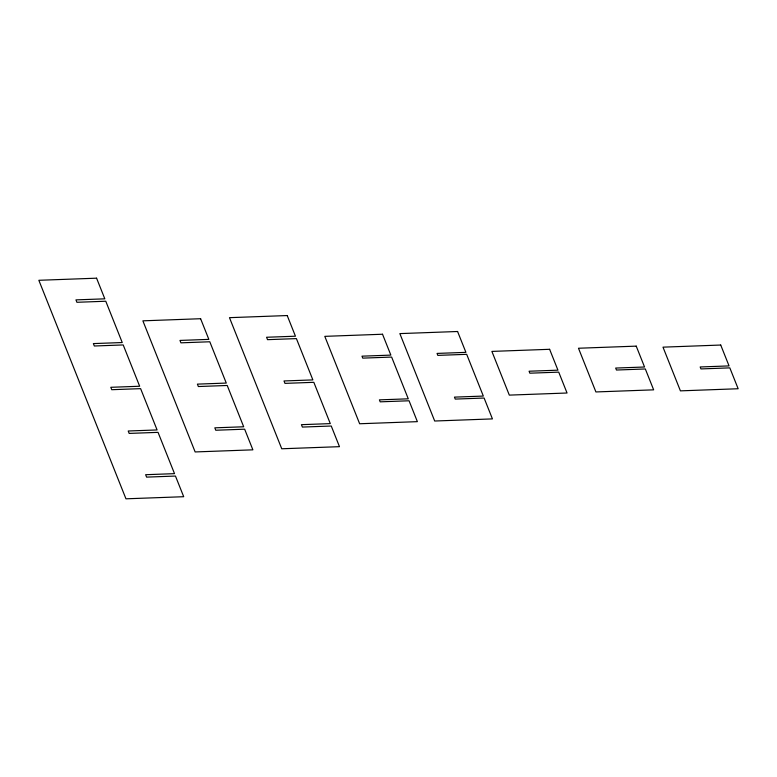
<?xml version="1.0" encoding="UTF-8"?>
<svg xmlns="http://www.w3.org/2000/svg" width="777" height="777" viewBox="0 0 777 777"><rect width="100%" height="100%" fill="white"/><g stroke="black" fill="none" stroke-linecap="round" stroke-linejoin="round"><path stroke-width="1.17" d="M96.581 278.185L38.85 280.293L125.961 498.815L183.702 496.707L175.466 476.058L146.6 477.117L145.639 474.708L174.514 473.649L158.042 432.352L129.176 433.411L128.215 431.002L157.09 429.943L140.618 388.646L111.752 389.704L110.8 387.296L139.666 386.247L123.203 344.939L94.328 345.998L93.376 343.589L122.242 342.54L105.779 301.233L76.913 302.292L75.952 299.883L104.817 298.834L96.581 278.185M200.612 318.716L142.881 320.833L195.144 451.942L252.884 449.834L244.648 429.186L215.783 430.244L214.821 427.836L243.687 426.777L227.224 385.479L198.358 386.538L197.397 384.129L226.272 383.071L209.8 341.773L180.934 342.832L179.973 340.423L208.848 339.374L200.612 318.716M287.218 315.549L229.477 317.667L281.75 448.776L339.481 446.668L331.255 426.019L302.389 427.068L301.427 424.669L330.293 423.611L313.83 382.313L284.965 383.372L284.003 380.963L312.869 379.904L296.406 338.607L267.541 339.666L266.579 337.257L295.445 336.208L287.218 315.549M382.527 334.236L324.796 336.354L359.644 423.756L417.375 421.649L409.061 400.777L380.186 401.835L379.409 399.864L408.275 398.815L391.637 357.07L362.762 358.129L361.985 356.167L390.85 355.108L382.527 334.236M457.585 331.497L399.854 333.605L434.693 421.017L492.433 418.9L484.11 398.038L455.244 399.087L454.458 397.125L483.333 396.066L466.686 354.331L437.82 355.38L437.043 353.418L465.909 352.36L457.585 331.497M549.621 349.3L491.89 351.408L509.314 395.114L567.045 393.007L558.731 372.134L529.856 373.193L529.079 371.221L557.944 370.173L549.621 349.3M636.227 346.134L578.486 348.242L595.91 391.948L653.651 389.84L645.328 368.968L616.462 370.027L615.675 368.055L644.551 367.006L636.227 346.134M720.726 345.037L662.995 347.154L680.419 390.86L738.15 388.743L729.826 367.871L700.961 368.929L700.174 366.967L729.049 365.909L720.726 345.037"/></g></svg>
